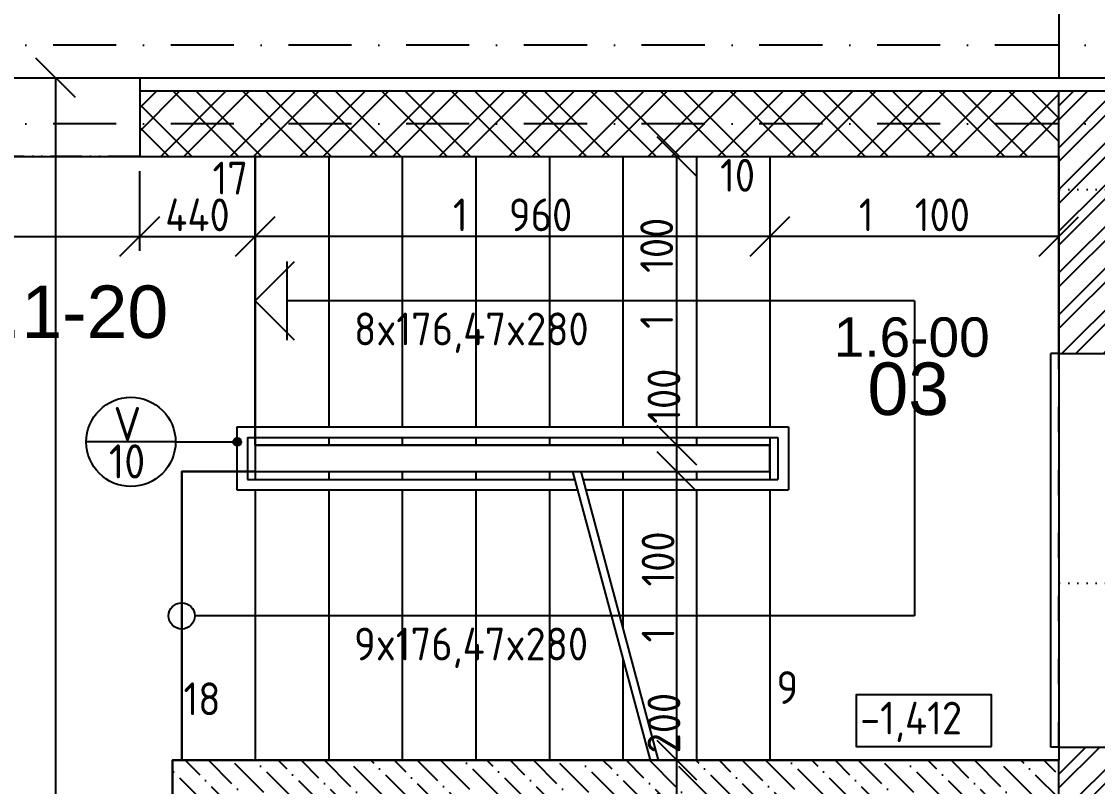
# Model space of a CAD drawing. Extents: x 4511820 to 5180432, y -1526536 to -944957.
# Drawn here: x 5036591 to 5040688, y -1315035 to -1312120 of the extents above; entities that cross this region are included whole.
import ezdxf

# ---------------------------------------------------------------- set-up
doc = ezdxf.new("R2010")
doc.units = 0
doc.header["$MEASUREMENT"] = 0
for name, pattern in [('ACAD_ISO03W100', [30, 12, -18]), ('ACAD_ISO07W100', [3.5, 0.5, -3]), ('ACAD_ISO12W100', [22, 12, -3, 0.5, -3, 0.5, -3]), ('BODKOCIARKOVANA_3', [5.6, 3, -1.3, 0, -1.3])]:
    doc.linetypes.add(name, pattern=pattern)
doc.layers.get('0').update_dxf_attribs({"linetype": 'CONTINUOUS'})
doc.layers.get('Defpoints').update_dxf_attribs({"color": 61, "linetype": 'CONTINUOUS'})
for name, color, linetype in [('KÓTY', 4, 'CONTINUOUS'), ('MÚRY', 1, 'CONTINUOUS'), ('osi', 253, 'CONTINUOUS'), ('Plochy', 41, 'CONTINUOUS'), ('POPIS', 7, 'CONTINUOUS'), ('POZEMOK', 7, 'CONTINUOUS'), ('TENKÁ', 7, 'CONTINUOUS'), ('ŠRAFY', 82, 'CONTINUOUS')]:
    doc.layers.add(name, color=color, linetype=linetype)
doc.styles.add('ARIAL', font='arial.ttf')
doc.styles.add('Style-Arial', font='arial.ttf')
doc.styles.add('STYLE1', font='isocp.shx')
doc.dimstyles.new('STANDARD-50', dxfattribs={"dimtxt": 125, "dimasz": 150, "dimexe": 10, "dimexo": 200, "dimgap": 20, "dimtad": 1, "dimdsep": 46, "dimlunit": 6, "dimtxsty": 'STYLE1', "dimblk1": 'OBLIQUE', "dimblk2": 'OBLIQUE', "dimsah": 1, "dimcen": 2.5, "dimse1": 1, "dimse2": 1, "dimadec": 0, "dimazin": 0, "dimtfac": 1, "dimtmove": 1, "dimatfit": 3, "dimldrblk": 'OBLIQUE', "dimfxl": 1, "dimtolj": 1, "dimtzin": 0, "dimarcsym": 0})

# ---------------------------------------------------------------- blocks, each defined once
blk = doc.blocks.new('_OBLIQUE')
at = {"color": 0, "linetype": 'ByBlock'}
blk.add_line((-0.5, -0.5), (0.5, 0.5), dxfattribs=at)
blk = doc.blocks.new('*D22265')
at = {"layer": 'Defpoints', "color": 0}
for p in [(5040541, -1312085.2), (5040541, -1312335.2), (5043687.5, -1312335.2)]:
    blk.add_point(p, dxfattribs=at)
at = {"layer": 'KÓTY', "color": 0, "lineweight": -2}
blk.add_line((5043687.5, -1312085.2), (5043687.5, -1312335.2), dxfattribs=at)
at = {"layer": 'KÓTY', "color": 0, "linetype": 'ByBlock', "lineweight": -2, "xscale": 150, "yscale": 150, "zscale": 150}
for p, rotation in [((5043687.5, -1312085.2), 90), ((5043687.5, -1312335.2), 270)]:
    blk.add_blockref('_OBLIQUE', p, dxfattribs=dict(at, rotation=rotation))
at = {"layer": 'KÓTY', "color": 0, "insert": (5043521.5, -1312133.5), "char_height": 125, "attachment_point": 5, "rotation": 90, "style": 'STYLE1'}
blk.add_mtext('\\A1;250', dxfattribs=at)
blk = doc.blocks.new('*D22266')
at = {"layer": 'Defpoints', "color": 0}
for p in [(5040541, -1312635.2), (5040541, -1318755.2), (5043687.5, -1318755.2)]:
    blk.add_point(p, dxfattribs=at)
at = {"layer": 'KÓTY', "color": 0, "lineweight": -2}
blk.add_line((5043687.5, -1312635.2), (5043687.5, -1318755.2), dxfattribs=at)
at = {"layer": 'KÓTY', "color": 0, "linetype": 'ByBlock', "lineweight": -2, "xscale": 150, "yscale": 150, "zscale": 150}
for p, rotation in [((5043687.5, -1312635.2), 90), ((5043687.5, -1318755.2), 270)]:
    blk.add_blockref('_OBLIQUE', p, dxfattribs=dict(at, rotation=rotation))
at = {"layer": 'KÓTY', "color": 0, "insert": (5043605, -1315695.2), "char_height": 125, "attachment_point": 5, "rotation": 90, "style": 'STYLE1'}
blk.add_mtext('\\A1;6ﾠ120', dxfattribs=at)
blk = doc.blocks.new('*D22267')
at = {"layer": 'Defpoints', "color": 0}
for p in [(5040541, -1312385.2), (5043687.5, -1312385.2), (5040541, -1312635.2)]:
    blk.add_point(p, dxfattribs=at)
at = {"layer": 'KÓTY', "color": 0, "lineweight": -2}
blk.add_line((5043687.5, -1312635.2), (5043687.5, -1312385.2), dxfattribs=at)
at = {"layer": 'KÓTY', "color": 0, "linetype": 'ByBlock', "lineweight": -2, "xscale": 150, "yscale": 150, "zscale": 150}
for p, rotation in [((5043687.5, -1312385.2), 90), ((5043687.5, -1312635.2), 270)]:
    blk.add_blockref('_OBLIQUE', p, dxfattribs=dict(at, rotation=rotation))
at = {"layer": 'KÓTY', "color": 0, "insert": (5043533.5, -1312499), "char_height": 125, "attachment_point": 5, "rotation": 90, "style": 'STYLE1'}
blk.add_mtext('\\A1;250', dxfattribs=at)
blk = doc.blocks.new('*D22513')
at = {"layer": 'Defpoints', "color": 0}
for p in [(5039086.2, -1314935.2), (5039086.2, -1314935.2), (5039086.2, -1315135.2)]:
    blk.add_point(p, dxfattribs=at)
at = {"layer": 'KÓTY', "color": 0, "lineweight": -2}
blk.add_line((5039086.2, -1315135.2), (5039086.2, -1314935.2), dxfattribs=at)
at = {"layer": 'KÓTY', "color": 0, "linetype": 'ByBlock', "lineweight": -2, "xscale": 150, "yscale": 150, "zscale": 150}
for p, rotation in [((5039086.2, -1314935.2), 90), ((5039086.2, -1315135.2), 270)]:
    blk.add_blockref('_OBLIQUE', p, dxfattribs=dict(at, rotation=rotation))
at = {"layer": 'KÓTY', "color": 0, "insert": (5039037.2, -1314793.7), "char_height": 125, "attachment_point": 5, "rotation": 90, "style": 'STYLE1'}
blk.add_mtext('\\A1;200', dxfattribs=at)
blk = doc.blocks.new('*D22514')
at = {"layer": 'Defpoints', "color": 0}
for p in [(5039086.2, -1313835.2), (5039285.5, -1313835.2), (5039285.5, -1314935.2)]:
    blk.add_point(p, dxfattribs=at)
at = {"layer": 'KÓTY', "color": 0, "lineweight": -2}
blk.add_line((5039086.2, -1314935.2), (5039086.2, -1313835.2), dxfattribs=at)
at = {"layer": 'KÓTY', "color": 0, "linetype": 'ByBlock', "lineweight": -2, "xscale": 150, "yscale": 150, "zscale": 150}
for p, rotation in [((5039086.2, -1313835.2), 90), ((5039086.2, -1314935.2), 270)]:
    blk.add_blockref('_OBLIQUE', p, dxfattribs=dict(at, rotation=rotation))
at = {"layer": 'KÓTY', "color": 0, "insert": (5039015.1, -1314274.7), "char_height": 125, "attachment_point": 5, "rotation": 90, "style": 'STYLE1'}
blk.add_mtext('\\A1;1ﾠ100', dxfattribs=at)
blk = doc.blocks.new('*D22515')
at = {"layer": 'Defpoints', "color": 0}
for p in [(5039086.2, -1313735.2), (5039565.5, -1313735.2), (5039565.5, -1313835.2)]:
    blk.add_point(p, dxfattribs=at)
at = {"layer": 'KÓTY', "color": 0, "lineweight": -2}
blk.add_line((5039086.2, -1313835.2), (5039086.2, -1313735.2), dxfattribs=at)
at = {"layer": 'KÓTY', "color": 0, "linetype": 'ByBlock', "lineweight": -2, "xscale": 150, "yscale": 150, "zscale": 150}
for p, rotation in [((5039086.2, -1313735.2), 90), ((5039086.2, -1313835.2), 270)]:
    blk.add_blockref('_OBLIQUE', p, dxfattribs=dict(at, rotation=rotation))
at = {"layer": 'KÓTY', "color": 0, "insert": (5039037.2, -1313548.2), "char_height": 125, "attachment_point": 5, "rotation": 90, "style": 'STYLE1'}
blk.add_mtext('\\A1;100', dxfattribs=at)
blk = doc.blocks.new('*D22516')
at = {"layer": 'Defpoints', "color": 0}
for p in [(5039086.2, -1312635.2), (5039086.2, -1312635.2), (5039086.2, -1313735.2)]:
    blk.add_point(p, dxfattribs=at)
at = {"layer": 'KÓTY', "color": 0, "lineweight": -2}
blk.add_line((5039086.2, -1313735.2), (5039086.2, -1312635.2), dxfattribs=at)
at = {"layer": 'KÓTY', "color": 0, "linetype": 'ByBlock', "lineweight": -2, "xscale": 150, "yscale": 150, "zscale": 150}
for p, rotation in [((5039086.2, -1312635.2), 90), ((5039086.2, -1313735.2), 270)]:
    blk.add_blockref('_OBLIQUE', p, dxfattribs=dict(at, rotation=rotation))
at = {"layer": 'KÓTY', "color": 0, "insert": (5039009.6, -1313079.7), "char_height": 125, "attachment_point": 5, "rotation": 90, "style": 'STYLE1'}
blk.add_mtext('\\A1;1ﾠ100', dxfattribs=at)
blk = doc.blocks.new('*D22520')
at = {"layer": 'Defpoints', "color": 0}
for p in [(5037481, -1312773.7), (5039441, -1312773.7), (5037481, -1312939.7)]:
    blk.add_point(p, dxfattribs=at)
at = {"layer": 'KÓTY', "color": 0, "lineweight": -2}
blk.add_line((5039441, -1312939.7), (5037481, -1312939.7), dxfattribs=at)
at = {"layer": 'KÓTY', "color": 0, "linetype": 'ByBlock', "lineweight": -2, "xscale": 150, "yscale": 150, "zscale": 150, "rotation": 180}
blk.add_blockref('_OBLIQUE', (5037481, -1312939.7), dxfattribs=at)
at = {"layer": 'KÓTY', "color": 0, "linetype": 'ByBlock', "lineweight": -2, "xscale": 150, "yscale": 150, "zscale": 150}
blk.add_blockref('_OBLIQUE', (5039441, -1312939.7), dxfattribs=at)
at = {"layer": 'KÓTY', "color": 0, "insert": (5038461, -1312857.1), "char_height": 125, "attachment_point": 5, "style": 'STYLE1'}
blk.add_mtext('\\A1;1ﾠ960', dxfattribs=at)
blk = doc.blocks.new('*D22521')
at = {"layer": 'Defpoints', "color": 0}
for p in [(5039441, -1312773.7), (5040541, -1312773.7), (5039441, -1312939.7)]:
    blk.add_point(p, dxfattribs=at)
at = {"layer": 'KÓTY', "color": 0, "lineweight": -2}
blk.add_line((5040541, -1312939.7), (5039441, -1312939.7), dxfattribs=at)
at = {"layer": 'KÓTY', "color": 0, "linetype": 'ByBlock', "lineweight": -2, "xscale": 150, "yscale": 150, "zscale": 150, "rotation": 180}
blk.add_blockref('_OBLIQUE', (5039441, -1312939.7), dxfattribs=at)
at = {"layer": 'KÓTY', "color": 0, "linetype": 'ByBlock', "lineweight": -2, "xscale": 150, "yscale": 150, "zscale": 150}
blk.add_blockref('_OBLIQUE', (5040541, -1312939.7), dxfattribs=at)
at = {"layer": 'KÓTY', "color": 0, "insert": (5039991, -1312857.1), "char_height": 125, "attachment_point": 5, "style": 'STYLE1'}
blk.add_mtext('\\A1;1ﾠ100', dxfattribs=at)
blk = doc.blocks.new('*D23311')
at = {"layer": 'Defpoints', "color": 0}
for p in [(5035536, -1312635.2), (5037041, -1312635.2), (5037041, -1312939.7)]:
    blk.add_point(p, dxfattribs=at)
at = {"layer": 'KÓTY', "color": 0, "lineweight": -2}
blk.add_line((5035536, -1312939.7), (5037041, -1312939.7), dxfattribs=at)
at = {"layer": 'KÓTY', "color": 0, "linetype": 'ByBlock', "lineweight": -2, "xscale": 150, "yscale": 150, "zscale": 150, "rotation": 180}
blk.add_blockref('_OBLIQUE', (5035536, -1312939.7), dxfattribs=at)
at = {"layer": 'KÓTY', "color": 0, "linetype": 'ByBlock', "lineweight": -2, "xscale": 150, "yscale": 150, "zscale": 150}
blk.add_blockref('_OBLIQUE', (5037041, -1312939.7), dxfattribs=at)
at = {"layer": 'KÓTY', "color": 0, "insert": (5036288.5, -1312857.1), "char_height": 125, "attachment_point": 5, "style": 'STYLE1'}
blk.add_mtext('\\A1;1ﾠ505', dxfattribs=at)
blk = doc.blocks.new('*D23312')
at = {"layer": 'Defpoints', "color": 0}
for p in [(5037041, -1312635.2), (5037481, -1312635.2), (5037481, -1312939.7)]:
    blk.add_point(p, dxfattribs=at)
at = {"layer": 'KÓTY', "color": 0, "lineweight": -2}
blk.add_line((5037041, -1312939.7), (5037481, -1312939.7), dxfattribs=at)
at = {"layer": 'KÓTY', "color": 0, "linetype": 'ByBlock', "lineweight": -2, "xscale": 150, "yscale": 150, "zscale": 150, "rotation": 180}
blk.add_blockref('_OBLIQUE', (5037041, -1312939.7), dxfattribs=at)
at = {"layer": 'KÓTY', "color": 0, "linetype": 'ByBlock', "lineweight": -2, "xscale": 150, "yscale": 150, "zscale": 150}
blk.add_blockref('_OBLIQUE', (5037481, -1312939.7), dxfattribs=at)
at = {"layer": 'KÓTY', "color": 0, "insert": (5037261, -1312857.2), "char_height": 125, "attachment_point": 5, "style": 'STYLE1'}
blk.add_mtext('\\A1;440', dxfattribs=at)
blk = doc.blocks.new('*D23317')
at = {"layer": 'Defpoints', "color": 0}
for p in [(5037041, -1312335.2), (5036721, -1318755.2), (5037016, -1318755.2)]:
    blk.add_point(p, dxfattribs=at)
at = {"layer": 'KÓTY', "color": 0, "lineweight": -2}
blk.add_line((5036721, -1312335.2), (5036721, -1318755.2), dxfattribs=at)
at = {"layer": 'KÓTY', "color": 0, "linetype": 'ByBlock', "lineweight": -2, "xscale": 150, "yscale": 150, "zscale": 150}
for p, rotation in [((5036721, -1312335.2), 90), ((5036721, -1318755.2), 270)]:
    blk.add_blockref('_OBLIQUE', p, dxfattribs=dict(at, rotation=rotation))
at = {"layer": 'KÓTY', "color": 0, "insert": (5036617.5, -1315935), "char_height": 125, "attachment_point": 5, "rotation": 90, "style": 'STYLE1'}
blk.add_mtext('\\A1;6ﾠ420', dxfattribs=at)

msp = doc.modelspace()

# ---------------------------------------------------------------- hatches: boundary and pattern name
at = {"layer": 'TENKÁ'}
h = msp.add_hatch(color=256, dxfattribs=at)
h.dxf.hatch_style = 1
h.paths.add_polyline_path([(5037397.652, -1313722.246, 2.41421356), (5037412.652, -1313707.246, 0.41421356)])
at = {"layer": 'ŠRAFY'}
h = msp.add_hatch(dxfattribs=at)
h.set_pattern_fill('ANSI32', color=256, scale=500)
h.set_pattern_definition([(45, (584112, -84217.88), (-132.5825215, 132.5825215), []), (45, (584200.39, -84217.88), (-132.5825215, 132.5825215), [])])
h.paths.add_polyline_path([(5040541, -1312635.191), (5040541, -1312385.191), (5037041, -1312385.191), (5037041, -1312635.191), (5037481, -1312635.191), (5037761, -1312635.191), (5038041, -1312635.191), (5038321, -1312635.191), (5038601, -1312635.191), (5038881, -1312635.191), (5039161, -1312635.191), (5039441, -1312635.191)])
h = msp.add_hatch(dxfattribs=at)
h.set_pattern_fill('ANSI32', color=256, scale=500, angle=90)
h.set_pattern_definition([(135, (400449.4, -131298.9), (-132.5825215, -132.5825215), []), (135, (400449.4, -131210.52), (-132.5825215, -132.5825215), [])])
h.paths.add_polyline_path([(5039441, -1312635.191), (5040541, -1312635.191), (5040541, -1312385.191), (5037041, -1312385.191), (5037041, -1312635.191), (5037481, -1312635.191), (5037761, -1312635.191), (5038041, -1312635.191), (5038321, -1312635.191), (5038601, -1312635.191), (5038881, -1312635.191), (5039161, -1312635.191)])
h = msp.add_hatch(dxfattribs=at)
h.set_pattern_fill('ANSI32', color=256, scale=300)
h.paths.add_polyline_path([(5040921, -1312760.191), (5040921, -1312385.191), (5040541, -1312385.191), (5040541, -1312635.191), (5040541, -1312760.191)])
h = msp.add_hatch(dxfattribs=at)
h.set_pattern_fill('ANSI32', color=256, scale=300)
h.paths.add_polyline_path([(5040921, -1313385.191), (5040921, -1312760.191), (5040541, -1312760.191), (5040541, -1313385.191)])
h = msp.add_hatch(dxfattribs=at)
h.set_pattern_fill('ANSI32', color=256, scale=300)
h.paths.add_polyline_path([(5040851, -1317010.191), (5040921, -1317010.191), (5040921, -1314885.191), (5040851, -1314885.191), (5040541, -1314885.191), (5040541, -1314935.191), (5040541, -1315135.191), (5040541, -1316735.191), (5040541, -1316935.191), (5040541, -1317010.191)])
h = msp.add_hatch(dxfattribs=at)
h.set_pattern_fill('ANSI36', color=256, scale=500, angle=270)
h.set_pattern_definition([(315, (6498350.863, 3186075.5), (121.533978, -33.1456304), [156.25, -31.25, 0, -31.25])])
h.paths.add_polyline_path([(5038791, -1315155.191), (5038791, -1315135.191), (5039052, -1315135.191), (5039092, -1315135.191), (5040380, -1315135.191), (5040420, -1315135.191), (5040541, -1315135.191), (5040541, -1314935.191), (5039441, -1314935.191), (5039161, -1314935.191), (5038881, -1314935.191), (5038601, -1314935.191), (5038321, -1314935.191), (5038041, -1314935.191), (5037761, -1314935.191), (5037481, -1314935.191), (5037201, -1314935.191), (5037166, -1314935.191), (5037166, -1315135.191), (5038591, -1315135.191), (5038591, -1315605.191), (5038791, -1315605.191)])

# ---------------------------------------------------------------- linework, layer by layer
at = {"layer": 'KÓTY'}
msp.add_line((5037041, -1312994.691), (5037041, -1312690.191), dxfattribs=at)
at = {"layer": 'MÚRY'}
for p, q in [((5036491, -1312335.191), (5037041, -1312335.191)), ((5037041, -1312335.191), (5037041, -1312635.191)), ((5037041, -1312635.191), (5040541, -1312635.191)), ((5040541, -1313385.191), (5040541, -1312635.191)), ((5040541, -1313385.191), (5041081, -1313385.191)), ((5040541, -1314885.191), (5041081, -1314885.191)), ((5040541, -1314885.191), (5040541, -1314935.191)), ((5037166, -1314935.191), (5040541, -1314935.191)), ((5037166, -1315135.191), (5037166, -1314935.191))]:
    msp.add_line(p, q, dxfattribs=at)
at = {"layer": 'osi', "linetype": 'BODKOCIARKOVANA_3', "ltscale": 80}
for p, q in [((5041881, -1312210.191), (4978211, -1312210.191)), ((5041881, -1312510.191), (4978211, -1312510.191))]:
    msp.add_line(p, q, dxfattribs=at)
at = {"layer": 'Plochy'}
for points in [[(5035541, -1312635.191), (5037481, -1312635.191), (5037481, -1313835.191), (5037201, -1313835.191), (5037201, -1314935.191), (5037166, -1314935.191), (5037166, -1315135.191), (5038591, -1315135.191), (5038591, -1316935.191), (5040541, -1316935.191), (5040541, -1318755.191), (5036466, -1318755.191), (5036466, -1318405.191), (5035536, -1318405.191)], [(5040541, -1312635.191), (5040541, -1314935.191), (5037201, -1314935.191), (5037201, -1313835.191), (5039441, -1313835.191), (5039441, -1313735.191), (5037481, -1313735.191), (5037481, -1312635.191)]]:
    msp.add_lwpolyline(points, close=True, dxfattribs=at)
at = {"layer": 'POZEMOK'}
for p, q in [((5037481, -1313185.191), (5037631, -1313035.191)), ((5037481, -1313185.191), (5037631, -1313035.191)), ((5037601, -1313035.191), (5037601, -1313335.191)), ((5037601, -1313035.191), (5037601, -1313335.191)), ((5037631, -1313335.191), (5037481, -1313185.191)), ((5037631, -1313335.191), (5037481, -1313185.191)), ((5039991, -1313185.191), (5037601, -1313185.191)), ((5039991, -1313185.191), (5037601, -1313185.191)), ((5039991, -1313185.191), (5039991, -1314385.191)), ((5039991, -1313185.191), (5039991, -1314385.191)), ((5037411, -1313665.191), (5039511, -1313665.191)), ((5037411, -1313665.191), (5037411, -1313905.191)), ((5039511, -1313665.191), (5039511, -1313905.191)), ((5037451, -1313705.191), (5039471, -1313705.191)), ((5037451, -1313705.191), (5037451, -1313865.191)), ((5039471, -1313705.191), (5039471, -1313865.191)), ((5038689.637, -1313835.191), (5038984.381, -1314935.191)), ((5038720.695, -1313835.191), (5039015.439, -1314935.191)), ((5037451, -1313865.191), (5038697.675, -1313865.191)), ((5038728.734, -1313865.191), (5039471, -1313865.191)), ((5037411, -1313905.191), (5038708.393, -1313905.191)), ((5038739.452, -1313905.191), (5039511, -1313905.191)), ((5039991, -1314385.191), (5037251, -1314385.191)), ((5039991, -1314385.191), (5037481, -1314385.191))]:
    msp.add_line(p, q, dxfattribs=at)
msp.add_circle((5037201, -1314385.191), 50, dxfattribs=at)
at = {"layer": 'TENKÁ'}
for p, q in [((5040541, -1312085.191), (5040541, -1312335.191)), ((5037041, -1312335.191), (5041081, -1312335.191)), ((5037041, -1312385.191), (5041081, -1312385.191)), ((5040541, -1312635.191), (5040541, -1312385.191)), ((5037481, -1312635.191), (5037481, -1313665.191)), ((5037761, -1312635.191), (5037761, -1313665.191)), ((5038041, -1312635.191), (5038041, -1313665.191)), ((5038321, -1312635.191), (5038321, -1313665.191)), ((5038601, -1312635.191), (5038601, -1313665.191)), ((5038881, -1312635.191), (5038881, -1313665.191)), ((5039161, -1312635.191), (5039161, -1313665.191)), ((5039441, -1312635.191), (5039441, -1313665.191)), ((5037481, -1313705.191), (5037481, -1313835.191)), ((5037761, -1313705.191), (5037761, -1313735.191)), ((5038041, -1313705.191), (5038041, -1313735.191)), ((5038321, -1313705.191), (5038321, -1313735.191)), ((5038601, -1313705.191), (5038601, -1313735.191)), ((5038881, -1313705.191), (5038881, -1313735.191)), ((5039161, -1313705.191), (5039161, -1313735.191)), ((5039441, -1313705.191), (5039441, -1313865.191)), ((5037177.597, -1313722.246), (5037412.652, -1313722.246)), ((5037481, -1313735.191), (5039441, -1313735.191)), ((5037201, -1313835.191), (5037411, -1313835.191)), ((5037201, -1313835.191), (5037201, -1314935.191)), ((5037201, -1313835.191), (5037201, -1314935.191)), ((5037451, -1313835.191), (5039441, -1313835.191)), ((5037481, -1313835.191), (5037481, -1313865.191)), ((5037481, -1313835.191), (5037481, -1313865.191)), ((5037761, -1313835.191), (5037761, -1313865.191)), ((5038041, -1313835.191), (5038041, -1313865.191)), ((5038321, -1313835.191), (5038321, -1313865.191)), ((5038601, -1313835.191), (5038601, -1313865.191)), ((5038881, -1313835.191), (5038881, -1313865.191)), ((5039161, -1313835.191), (5039161, -1313865.191)), ((5037481, -1313905.191), (5037481, -1314935.191)), ((5037481, -1313905.191), (5037481, -1314935.191)), ((5037761, -1313905.191), (5037761, -1314935.191)), ((5038041, -1313905.191), (5038041, -1314935.191)), ((5038321, -1313905.191), (5038321, -1314935.191)), ((5038601, -1313905.191), (5038601, -1314935.191)), ((5038881, -1313905.191), (5038881, -1314433.458)), ((5039161, -1313905.191), (5039161, -1314935.191)), ((5039441, -1313905.191), (5039441, -1314935.191)), ((5038881, -1314549.369), (5038881, -1314935.191)), ((5040541, -1315135.191), (5040541, -1314935.191))]:
    msp.add_line(p, q, dxfattribs=at)
at = {"layer": 'TENKÁ', "linetype": 'ACAD_ISO12W100', "ltscale": 10}
msp.add_line((5037041, -1312635.191), (5035541, -1312635.191), dxfattribs=at)
at = {"layer": 'TENKÁ', "linetype": 'ACAD_ISO07W100', "ltscale": 10}
for p, q in [((5040541, -1312760.191), (5041081, -1312760.191)), ((5040541, -1314260.191), (5041081, -1314260.191))]:
    msp.add_line(p, q, dxfattribs=at)
at = {"layer": 'TENKÁ', "ltscale": 0.25}
for p, q in [((5040511, -1314885.191), (5040511, -1313385.191)), ((5040541, -1313385.191), (5040511, -1313385.191)), ((5037177.597, -1313722.246), (5036837.597, -1313722.246)), ((5040541, -1314885.191), (5040511, -1314885.191))]:
    msp.add_line(p, q, dxfattribs=at)
at = {"layer": 'TENKÁ', "linetype": 'ACAD_ISO03W100', "ltscale": 8}
msp.add_line((5040541, -1314885.191), (5040541, -1313385.191), dxfattribs=at)
at = {"layer": 'TENKÁ', "ltscale": 0.25}
msp.add_lwpolyline([(5040284.469, -1314882.385), (5040284.469, -1314686.135), (5039769.837, -1314686.135), (5039769.837, -1314882.385)], close=True, dxfattribs=at)
msp.add_circle((5037007.597, -1313722.246), 170, dxfattribs=at)
at = {"layer": 'TENKÁ'}
msp.add_circle((5037412.652, -1313722.246), 15, dxfattribs=at)

# ---------------------------------------------------------------- texts
at = {"layer": 'POPIS', "color": 63, "ltscale": 0.25, "style": 'Style-Arial'}
msp.add_text('byt č.1-20', height=200, dxfattribs=at).set_placement((5035922.889, -1313326.373))
at = {"layer": 'POPIS', "lineweight": 40, "ltscale": 0.25, "style": 'ARIAL'}
for s, height, p in [('1.6-00', 150, (5039683.769, -1313397.962)), ('03', 200, (5039812.269, -1313619.77))]:
    msp.add_text(s, height=height, dxfattribs=at).set_placement(p)
at = {"layer": 'TENKÁ', "ltscale": 0.25, "style": 'STYLE1'}
for s, p in [('10', (5039251.174, -1312769.008)), ('17', (5037318.492, -1312779.674)), ('9', (5039466.021, -1314720.674)), ('18', (5037207.756, -1314763.674)), ('-1,412', (5039784.227, -1314837.084))]:
    msp.add_text(s, height=125, dxfattribs=at).set_placement(p)
at = {"layer": 'TENKÁ', "linetype": 'Continuous', "style": 'STYLE1'}
for s, p in [('8x176,47x280', (5037857.259, -1313354.353)), ('9x176,47x280', (5037857.259, -1314554.853))]:
    msp.add_text(s, height=125, dxfattribs=at).set_placement(p)
at = {"layer": 'TENKÁ', "style": 'STYLE1'}
for s, p in [('V', (5036941.567, -1313718.746)), ('10', (5036923.817, -1313861.632))]:
    msp.add_text(s, height=130, dxfattribs=at).set_placement(p)

# ---------------------------------------------------------------- dimensions: what is measured, and where the dimension line sits
at = {"layer": 'KÓTY'}
for base, p1, p2, picture, middle in [((5043687.5, -1312335.191), (5040541, -1312085.191), (5040541, -1312335.191), '*D22265', (5043604, -1312133.5)), ((5036721, -1318755.191), (5037041, -1312335.191), (5037016, -1318755.191), '*D23317', (5036700, -1315935)), ((5043687.5, -1312385.191), (5040541, -1312635.191), (5040541, -1312385.191), '*D22267', (5043616, -1312499))]:
    dim = msp.add_linear_dim(base=base, p1=p1, p2=p2, angle=90, dimstyle='STANDARD-50', dxfattribs=at)
    dim.commit()
    dim.dimension.update_dxf_attribs({"geometry": picture, "text_midpoint": middle, "dimtype": 160})
for base, p1, p2, picture, middle in [((5039086.191, -1312635.191), (5039086.191, -1313735.191), (5039086.191, -1312635.191), '*D22516', (5039092.191, -1313079.691)), ((5039086.191, -1313735.191), (5039565.5, -1313835.191), (5039565.5, -1313735.191), '*D22515', (5039119.691, -1313548.191)), ((5039086.191, -1313835.191), (5039285.5, -1314935.191), (5039285.5, -1313835.191), '*D22514', (5039097.691, -1314274.691)), ((5039086.191, -1314935.191), (5039086.191, -1315135.191), (5039086.191, -1314935.191), '*D22513', (5039119.691, -1314793.691))]:
    dim = msp.add_linear_dim(base=base, p1=p1, p2=p2, angle=270, dimstyle='STANDARD-50', override={"dimtxsty": 'STYLE1', "dimldrblk": 'OBLIQUE'}, dxfattribs=at)
    dim.commit()
    dim.dimension.update_dxf_attribs({"geometry": picture, "text_midpoint": middle, "dimtype": 160})
dim = msp.add_linear_dim(base=(5043687.5, -1318755.191), p1=(5040541, -1312635.191), p2=(5040541, -1318755.191), angle=90, dimstyle='STANDARD-50', dxfattribs=at)
dim.commit()
dim.dimension.update_dxf_attribs({"geometry": '*D22266', "text_midpoint": (5043604.957, -1315695.191)})
for base, p1, p2, picture, middle in [((5037041, -1312939.691), (5035536, -1312635.191), (5037041, -1312635.191), '*D23311', (5036288.5, -1312857.149)), ((5037481, -1312939.691), (5037041, -1312635.191), (5037481, -1312635.191), '*D23312', (5037261, -1312857.191)), ((5037481, -1312939.691), (5039441, -1312773.691), (5037481, -1312773.691), '*D22520', (5038461, -1312857.149)), ((5039441, -1312939.691), (5040541, -1312773.691), (5039441, -1312773.691), '*D22521', (5039991, -1312857.149))]:
    dim = msp.add_linear_dim(base=base, p1=p1, p2=p2, dimstyle='STANDARD-50', dxfattribs=at)
    dim.commit()
    dim.dimension.update_dxf_attribs({"geometry": picture, "text_midpoint": middle})

doc.saveas('drawing.dxf')
